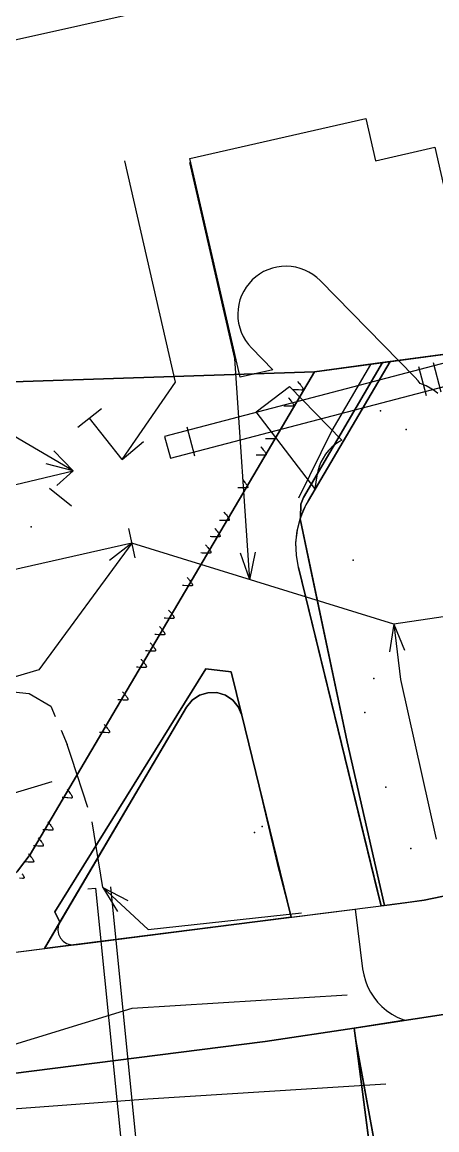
# Model space of a CAD drawing. Header units: metres. Extents: x 8858 to 9287, y -8974 to -8722.
# Drawn here: x 8915.14 to 8928.94, y -8777.99 to -8741.11 of the extents above; entities that cross this region are included whole.
import ezdxf

# ---------------------------------------------------------------- set-up
doc = ezdxf.new("R2010")
doc.units = ezdxf.units.M
for name, color, linetype in [('BOUNDARY', 7, 'Continuous'), ('BUILDING', 7, 'Continuous'), ('CURB', 7, 'Continuous'), ('ELECTR_CABLE', 7, 'Continuous'), ('ELECTR_CABLE_COMM', 7, 'Continuous'), ('GAS', 7, 'Continuous'), ('GRASS', 7, 'Continuous'), ('GROUND', 7, 'Continuous'), ('ROAD', 7, 'Continuous'), ('SEWER', 7, 'Continuous'), ('SIDEWALK_PATH', 7, 'Continuous'), ('TREE', 7, 'Continuous')]:
    doc.layers.add(name, color=color, linetype=linetype)

msp = doc.modelspace()

# ---------------------------------------------------------------- linework, layer by layer
at = {"layer": 'BOUNDARY'}
msp.add_lwpolyline([(8890.214, -8867.683), (8868.224, -8766.299), (8880.504, -8765.823), (8879.83, -8758.826), (8877.441, -8748.757), (8908.505, -8741.67), (8911.147, -8753.203), (8924.867, -8752.75), (8941.254, -8750.539), (8941.928, -8753.75), (8940.375, -8754.076), (8941.082, -8757.438), (8960.582, -8753.342), (8960.71, -8753.949), (8965.826, -8752.862), (8965.701, -8752.267), (8980.239, -8749.213), (8980.36, -8749.789), (8985.458, -8748.774), (8985.326, -8748.144), (8999.917, -8745.079), (9000.038, -8745.653), (9005.117, -8744.598)], dxfattribs=at)
at = {"layer": 'BUILDING'}
msp.add_lwpolyline([(8904.145, -8722.156), (8905.988, -8721.829), (8907.944, -8721.678), (8909.905, -8721.719), (8911.853, -8721.952), (8913.769, -8722.375), (8915.634, -8722.984), (8917.43, -8723.772), (8917.561, -8723.846), (8921.232, -8740.284), (8908.813, -8743.058)], close=True, dxfattribs=at)
at = {"layer": 'CURB'}
for points in [[(8924.867, -8752.75), (8915.404, -8768.825)], [(8926.736, -8752.508), (8925.447, -8754.702), (8924.332, -8756.957)], [(8924.336, -8759.267), (8927.083, -8770.531)], [(8920.615, -8763.916), (8915.883, -8771.954)], [(8922.448, -8764.186), (8923.04, -8766.636), (8923.624, -8769.123), (8924.088, -8770.912)], [(8927.083, -8770.531), (8928.516, -8770.349), (8941.886, -8767.572)], [(8924.088, -8770.912), (8927.083, -8770.531)], [(8915.883, -8771.954), (8924.088, -8770.912)], [(8908.865, -8772.846), (8915.883, -8771.954)], [(8926.19, -8774.602), (8929.157, -8774.15)], [(8923.232, -8775.052), (8926.19, -8774.602)], [(8926.19, -8774.602), (8928.564, -8792.862)], [(8908.459, -8776.93), (8923.232, -8775.052)]]:
    msp.add_lwpolyline(points, dxfattribs=at)
at = {"layer": 'ELECTR_CABLE'}
for points in [[(8924.31, -8753.076), (8924.319, -8753.088), (8924.353, -8753.127), (8924.367, -8753.144), (8924.389, -8753.171), (8924.413, -8753.2), (8924.429, -8753.221), (8924.444, -8753.241), (8924.455, -8753.257), (8924.465, -8753.273), (8924.471, -8753.283), (8924.476, -8753.291), (8924.479, -8753.299), (8924.481, -8753.303), (8924.482, -8753.306), (8924.485, -8753.312), (8924.486, -8753.316), (8924.487, -8753.32), (8924.487, -8753.323), (8924.488, -8753.326), (8924.488, -8753.33), (8924.488, -8753.333), (8924.488, -8753.334), (8924.487, -8753.336), (8924.487, -8753.337), (8924.487, -8753.339), (8924.486, -8753.341), (8924.485, -8753.342), (8924.484, -8753.344), (8924.484, -8753.345), (8924.483, -8753.346), (8924.482, -8753.346), (8924.481, -8753.347), (8924.48, -8753.348), (8924.479, -8753.349), (8924.478, -8753.35), (8924.476, -8753.351), (8924.475, -8753.352), (8924.474, -8753.352), (8924.472, -8753.353), (8924.471, -8753.353), (8924.469, -8753.354), (8924.468, -8753.354), (8924.464, -8753.355), (8924.462, -8753.355), (8924.459, -8753.355), (8924.454, -8753.356), (8924.45, -8753.356), (8924.442, -8753.356), (8924.342, -8753.353), (8924.309, -8753.352), (8924.199, -8753.349), (8924.156, -8753.348)], [(8924.003, -8753.62), (8924.013, -8753.631), (8924.046, -8753.67), (8924.061, -8753.688), (8924.083, -8753.714), (8924.107, -8753.744), (8924.123, -8753.764), (8924.138, -8753.785), (8924.148, -8753.8), (8924.158, -8753.816), (8924.164, -8753.826), (8924.169, -8753.835), (8924.173, -8753.843), (8924.174, -8753.846), (8924.176, -8753.85), (8924.178, -8753.856), (8924.179, -8753.86), (8924.18, -8753.863), (8924.181, -8753.866), (8924.181, -8753.87), (8924.181, -8753.874), (8924.181, -8753.876), (8924.181, -8753.878), (8924.181, -8753.879), (8924.18, -8753.881), (8924.18, -8753.882), (8924.179, -8753.884), (8924.179, -8753.886), (8924.178, -8753.888), (8924.177, -8753.888), (8924.176, -8753.889), (8924.176, -8753.89), (8924.175, -8753.891), (8924.174, -8753.892), (8924.173, -8753.893), (8924.171, -8753.893), (8924.169, -8753.895), (8924.168, -8753.895), (8924.167, -8753.896), (8924.166, -8753.896), (8924.164, -8753.897), (8924.162, -8753.897), (8924.161, -8753.898), (8924.158, -8753.898), (8924.156, -8753.899), (8924.152, -8753.899), (8924.147, -8753.899), (8924.143, -8753.899), (8924.135, -8753.899), (8924.035, -8753.897), (8924.002, -8753.896), (8923.893, -8753.893), (8923.85, -8753.891)], [(8923.39, -8754.706), (8923.4, -8754.718), (8923.433, -8754.757), (8923.448, -8754.775), (8923.47, -8754.801), (8923.493, -8754.831), (8923.509, -8754.851), (8923.524, -8754.872), (8923.535, -8754.887), (8923.545, -8754.903), (8923.551, -8754.913), (8923.556, -8754.922), (8923.56, -8754.93), (8923.561, -8754.933), (8923.563, -8754.937), (8923.565, -8754.943), (8923.566, -8754.947), (8923.567, -8754.95), (8923.567, -8754.953), (8923.568, -8754.957), (8923.568, -8754.96), (8923.568, -8754.963), (8923.568, -8754.965), (8923.568, -8754.966), (8923.567, -8754.968), (8923.567, -8754.969), (8923.566, -8754.971), (8923.565, -8754.973), (8923.564, -8754.974), (8923.564, -8754.975), (8923.563, -8754.976), (8923.562, -8754.977), (8923.562, -8754.978), (8923.561, -8754.978), (8923.559, -8754.979), (8923.558, -8754.98), (8923.556, -8754.981), (8923.555, -8754.982), (8923.554, -8754.983), (8923.552, -8754.983), (8923.551, -8754.984), (8923.549, -8754.984), (8923.548, -8754.985), (8923.545, -8754.985), (8923.542, -8754.985), (8923.539, -8754.986), (8923.534, -8754.986), (8923.53, -8754.986), (8923.522, -8754.986), (8923.422, -8754.984), (8923.389, -8754.983), (8923.279, -8754.979), (8923.236, -8754.978)], [(8923.083, -8755.25), (8923.093, -8755.262), (8923.126, -8755.301), (8923.141, -8755.318), (8923.163, -8755.345), (8923.187, -8755.374), (8923.203, -8755.395), (8923.218, -8755.415), (8923.228, -8755.431), (8923.239, -8755.447), (8923.245, -8755.457), (8923.249, -8755.465), (8923.253, -8755.473), (8923.255, -8755.477), (8923.256, -8755.48), (8923.258, -8755.486), (8923.259, -8755.49), (8923.26, -8755.493), (8923.261, -8755.497), (8923.261, -8755.5), (8923.261, -8755.504), (8923.261, -8755.506), (8923.261, -8755.508), (8923.261, -8755.51), (8923.261, -8755.511), (8923.26, -8755.513), (8923.259, -8755.515), (8923.259, -8755.516), (8923.258, -8755.518), (8923.257, -8755.519), (8923.256, -8755.52), (8923.256, -8755.52), (8923.255, -8755.521), (8923.254, -8755.522), (8923.253, -8755.523), (8923.251, -8755.524), (8923.25, -8755.525), (8923.248, -8755.526), (8923.247, -8755.526), (8923.246, -8755.527), (8923.244, -8755.527), (8923.243, -8755.528), (8923.241, -8755.528), (8923.238, -8755.529), (8923.236, -8755.529), (8923.232, -8755.529), (8923.228, -8755.53), (8923.223, -8755.53), (8923.215, -8755.529), (8923.116, -8755.527), (8923.083, -8755.526), (8922.973, -8755.523), (8922.93, -8755.522)], [(8922.47, -8756.337), (8922.48, -8756.348), (8922.513, -8756.387), (8922.528, -8756.405), (8922.55, -8756.431), (8922.574, -8756.461), (8922.59, -8756.482), (8922.605, -8756.502), (8922.615, -8756.517), (8922.625, -8756.534), (8922.631, -8756.544), (8922.636, -8756.552), (8922.64, -8756.56), (8922.641, -8756.563), (8922.643, -8756.567), (8922.645, -8756.573), (8922.646, -8756.577), (8922.647, -8756.58), (8922.648, -8756.584), (8922.648, -8756.587), (8922.648, -8756.591), (8922.648, -8756.593), (8922.648, -8756.595), (8922.648, -8756.597), (8922.647, -8756.598), (8922.647, -8756.6), (8922.646, -8756.602), (8922.645, -8756.603), (8922.644, -8756.605), (8922.644, -8756.606), (8922.643, -8756.606), (8922.643, -8756.607), (8922.642, -8756.608), (8922.641, -8756.609), (8922.64, -8756.61), (8922.638, -8756.611), (8922.636, -8756.612), (8922.635, -8756.613), (8922.634, -8756.613), (8922.632, -8756.614), (8922.631, -8756.614), (8922.629, -8756.615), (8922.628, -8756.615), (8922.625, -8756.616), (8922.622, -8756.616), (8922.619, -8756.616), (8922.614, -8756.617), (8922.61, -8756.617), (8922.602, -8756.616), (8922.502, -8756.614), (8922.469, -8756.613), (8922.36, -8756.61), (8922.317, -8756.609)], [(8921.857, -8757.424), (8921.867, -8757.435), (8921.9, -8757.474), (8921.914, -8757.492), (8921.936, -8757.518), (8921.96, -8757.548), (8921.976, -8757.569), (8921.991, -8757.589), (8922.002, -8757.604), (8922.012, -8757.62), (8922.018, -8757.63), (8922.023, -8757.639), (8922.027, -8757.647), (8922.028, -8757.65), (8922.029, -8757.654), (8922.032, -8757.66), (8922.033, -8757.664), (8922.034, -8757.667), (8922.034, -8757.671), (8922.035, -8757.674), (8922.035, -8757.678), (8922.035, -8757.68), (8922.035, -8757.682), (8922.034, -8757.684), (8922.034, -8757.685), (8922.034, -8757.687), (8922.033, -8757.688), (8922.032, -8757.69), (8922.031, -8757.692), (8922.031, -8757.692), (8922.03, -8757.693), (8922.029, -8757.694), (8922.028, -8757.695), (8922.028, -8757.696), (8922.026, -8757.697), (8922.025, -8757.698), (8922.023, -8757.699), (8922.022, -8757.7), (8922.021, -8757.7), (8922.019, -8757.701), (8922.018, -8757.701), (8922.016, -8757.702), (8922.015, -8757.702), (8922.011, -8757.703), (8922.009, -8757.703), (8922.006, -8757.703), (8922.001, -8757.704), (8921.997, -8757.704), (8921.989, -8757.703), (8921.889, -8757.701), (8921.856, -8757.7), (8921.746, -8757.697), (8921.703, -8757.696)], [(8921.55, -8757.967), (8921.56, -8757.979), (8921.593, -8758.018), (8921.608, -8758.035), (8921.63, -8758.062), (8921.654, -8758.092), (8921.67, -8758.112), (8921.685, -8758.133), (8921.695, -8758.148), (8921.706, -8758.164), (8921.712, -8758.174), (8921.716, -8758.183), (8921.72, -8758.191), (8921.721, -8758.194), (8921.723, -8758.197), (8921.725, -8758.204), (8921.726, -8758.208), (8921.727, -8758.211), (8921.728, -8758.214), (8921.728, -8758.217), (8921.728, -8758.221), (8921.728, -8758.224), (8921.728, -8758.225), (8921.728, -8758.227), (8921.727, -8758.229), (8921.727, -8758.23), (8921.726, -8758.232), (8921.726, -8758.234), (8921.725, -8758.235), (8921.724, -8758.236), (8921.723, -8758.237), (8921.723, -8758.238), (8921.722, -8758.239), (8921.721, -8758.239), (8921.72, -8758.24), (8921.718, -8758.241), (8921.716, -8758.242), (8921.715, -8758.243), (8921.714, -8758.243), (8921.713, -8758.244), (8921.711, -8758.245), (8921.709, -8758.245), (8921.708, -8758.245), (8921.705, -8758.246), (8921.703, -8758.246), (8921.699, -8758.247), (8921.694, -8758.247), (8921.69, -8758.247), (8921.682, -8758.247), (8921.582, -8758.245), (8921.549, -8758.244), (8921.44, -8758.24), (8921.397, -8758.239)], [(8921.243, -8758.511), (8921.253, -8758.522), (8921.287, -8758.561), (8921.301, -8758.579), (8921.323, -8758.605), (8921.347, -8758.635), (8921.363, -8758.656), (8921.378, -8758.676), (8921.389, -8758.691), (8921.399, -8758.707), (8921.405, -8758.717), (8921.41, -8758.726), (8921.413, -8758.734), (8921.415, -8758.737), (8921.416, -8758.741), (8921.419, -8758.747), (8921.42, -8758.751), (8921.42, -8758.754), (8921.421, -8758.758), (8921.422, -8758.761), (8921.422, -8758.765), (8921.422, -8758.767), (8921.422, -8758.769), (8921.421, -8758.77), (8921.421, -8758.772), (8921.421, -8758.773), (8921.42, -8758.775), (8921.419, -8758.777), (8921.418, -8758.779), (8921.418, -8758.779), (8921.417, -8758.78), (8921.416, -8758.781), (8921.415, -8758.782), (8921.414, -8758.783), (8921.413, -8758.784), (8921.412, -8758.785), (8921.41, -8758.786), (8921.409, -8758.786), (8921.407, -8758.787), (8921.406, -8758.787), (8921.404, -8758.788), (8921.403, -8758.788), (8921.402, -8758.789), (8921.398, -8758.789), (8921.396, -8758.79), (8921.392, -8758.79), (8921.388, -8758.79), (8921.384, -8758.79), (8921.375, -8758.79), (8921.276, -8758.788), (8921.243, -8758.787), (8921.133, -8758.784), (8921.09, -8758.783)], [(8920.63, -8759.598), (8920.64, -8759.609), (8920.673, -8759.648), (8920.688, -8759.666), (8920.71, -8759.692), (8920.734, -8759.722), (8920.75, -8759.743), (8920.765, -8759.763), (8920.776, -8759.778), (8920.786, -8759.794), (8920.792, -8759.804), (8920.796, -8759.813), (8920.8, -8759.821), (8920.802, -8759.824), (8920.803, -8759.828), (8920.805, -8759.834), (8920.806, -8759.838), (8920.807, -8759.841), (8920.808, -8759.845), (8920.808, -8759.848), (8920.809, -8759.852), (8920.808, -8759.854), (8920.808, -8759.856), (8920.808, -8759.857), (8920.808, -8759.859), (8920.807, -8759.86), (8920.807, -8759.862), (8920.806, -8759.864), (8920.805, -8759.866), (8920.804, -8759.866), (8920.804, -8759.867), (8920.803, -8759.868), (8920.802, -8759.869), (8920.801, -8759.87), (8920.8, -8759.871), (8920.799, -8759.872), (8920.797, -8759.873), (8920.795, -8759.873), (8920.794, -8759.874), (8920.793, -8759.874), (8920.791, -8759.875), (8920.79, -8759.875), (8920.788, -8759.876), (8920.785, -8759.876), (8920.783, -8759.877), (8920.779, -8759.877), (8920.775, -8759.877), (8920.77, -8759.877), (8920.762, -8759.877), (8920.663, -8759.875), (8920.63, -8759.874), (8920.52, -8759.871), (8920.477, -8759.869)], [(8920.017, -8760.685), (8920.027, -8760.696), (8920.06, -8760.735), (8920.075, -8760.753), (8920.097, -8760.779), (8920.121, -8760.809), (8920.137, -8760.83), (8920.152, -8760.85), (8920.162, -8760.865), (8920.173, -8760.881), (8920.178, -8760.891), (8920.183, -8760.9), (8920.187, -8760.908), (8920.188, -8760.911), (8920.19, -8760.915), (8920.192, -8760.921), (8920.193, -8760.925), (8920.194, -8760.928), (8920.195, -8760.932), (8920.195, -8760.935), (8920.195, -8760.939), (8920.195, -8760.941), (8920.195, -8760.943), (8920.195, -8760.944), (8920.194, -8760.946), (8920.194, -8760.947), (8920.193, -8760.949), (8920.193, -8760.951), (8920.192, -8760.953), (8920.191, -8760.953), (8920.19, -8760.954), (8920.19, -8760.955), (8920.189, -8760.956), (8920.188, -8760.957), (8920.187, -8760.958), (8920.185, -8760.959), (8920.183, -8760.96), (8920.182, -8760.96), (8920.181, -8760.961), (8920.18, -8760.961), (8920.178, -8760.962), (8920.176, -8760.962), (8920.175, -8760.963), (8920.172, -8760.963), (8920.17, -8760.964), (8920.166, -8760.964), (8920.161, -8760.964), (8920.157, -8760.964), (8920.149, -8760.964), (8920.049, -8760.962), (8920.016, -8760.961), (8919.907, -8760.958), (8919.864, -8760.956)], [(8919.71, -8761.228), (8919.72, -8761.24), (8919.753, -8761.279), (8919.768, -8761.296), (8919.79, -8761.323), (8919.814, -8761.352), (8919.83, -8761.373), (8919.845, -8761.393), (8919.856, -8761.409), (8919.866, -8761.425), (8919.872, -8761.435), (8919.877, -8761.444), (8919.88, -8761.451), (8919.882, -8761.455), (8919.883, -8761.458), (8919.885, -8761.464), (8919.887, -8761.469), (8919.887, -8761.472), (8919.888, -8761.475), (8919.889, -8761.478), (8919.889, -8761.482), (8919.889, -8761.485), (8919.888, -8761.486), (8919.888, -8761.488), (8919.888, -8761.49), (8919.887, -8761.491), (8919.887, -8761.493), (8919.886, -8761.494), (8919.885, -8761.496), (8919.885, -8761.497), (8919.884, -8761.498), (8919.883, -8761.499), (8919.882, -8761.499), (8919.881, -8761.5), (8919.88, -8761.501), (8919.879, -8761.502), (8919.877, -8761.503), (8919.875, -8761.504), (8919.874, -8761.504), (8919.873, -8761.505), (8919.871, -8761.505), (8919.87, -8761.506), (8919.868, -8761.506), (8919.865, -8761.507), (8919.863, -8761.507), (8919.859, -8761.508), (8919.855, -8761.508), (8919.851, -8761.508), (8919.842, -8761.508), (8919.743, -8761.506), (8919.71, -8761.504), (8919.6, -8761.501), (8919.557, -8761.5)], [(8919.404, -8761.772), (8919.414, -8761.783), (8919.447, -8761.822), (8919.462, -8761.84), (8919.484, -8761.866), (8919.508, -8761.896), (8919.523, -8761.917), (8919.539, -8761.937), (8919.549, -8761.952), (8919.559, -8761.968), (8919.565, -8761.978), (8919.57, -8761.987), (8919.574, -8761.995), (8919.575, -8761.998), (8919.577, -8762.002), (8919.579, -8762.008), (8919.58, -8762.012), (8919.581, -8762.015), (8919.581, -8762.018), (8919.582, -8762.022), (8919.582, -8762.026), (8919.582, -8762.028), (8919.582, -8762.03), (8919.582, -8762.031), (8919.581, -8762.033), (8919.581, -8762.034), (8919.58, -8762.036), (8919.579, -8762.038), (8919.578, -8762.04), (8919.578, -8762.04), (8919.577, -8762.041), (8919.576, -8762.042), (8919.576, -8762.043), (8919.575, -8762.044), (8919.573, -8762.045), (8919.572, -8762.046), (8919.57, -8762.047), (8919.569, -8762.047), (8919.568, -8762.048), (8919.566, -8762.048), (8919.565, -8762.049), (8919.563, -8762.049), (8919.562, -8762.05), (8919.559, -8762.05), (8919.556, -8762.051), (8919.553, -8762.051), (8919.548, -8762.051), (8919.544, -8762.051), (8919.536, -8762.051), (8919.436, -8762.049), (8919.403, -8762.048), (8919.293, -8762.045), (8919.251, -8762.043)], [(8919.097, -8762.315), (8919.107, -8762.327), (8919.14, -8762.366), (8919.155, -8762.383), (8919.177, -8762.41), (8919.201, -8762.439), (8919.217, -8762.46), (8919.232, -8762.48), (8919.243, -8762.496), (8919.253, -8762.512), (8919.259, -8762.522), (8919.263, -8762.53), (8919.267, -8762.538), (8919.269, -8762.542), (8919.27, -8762.545), (8919.272, -8762.551), (8919.273, -8762.555), (8919.274, -8762.559), (8919.275, -8762.562), (8919.275, -8762.565), (8919.275, -8762.569), (8919.275, -8762.572), (8919.275, -8762.573), (8919.275, -8762.575), (8919.275, -8762.576), (8919.274, -8762.578), (8919.274, -8762.58), (8919.273, -8762.581), (8919.272, -8762.583), (8919.271, -8762.584), (8919.271, -8762.585), (8919.27, -8762.585), (8919.269, -8762.586), (8919.268, -8762.587), (8919.267, -8762.588), (8919.265, -8762.589), (8919.264, -8762.59), (8919.262, -8762.591), (8919.261, -8762.591), (8919.26, -8762.592), (8919.258, -8762.592), (8919.257, -8762.593), (8919.255, -8762.593), (8919.252, -8762.594), (8919.25, -8762.594), (8919.246, -8762.595), (8919.242, -8762.595), (8919.237, -8762.595), (8919.229, -8762.595), (8919.13, -8762.592), (8919.097, -8762.591), (8918.987, -8762.588), (8918.944, -8762.587)], [(8914.84, -8763.406), (8915.38, -8763.46), (8916.102, -8763.882), (8916.246, -8764.224)], [(8918.484, -8763.402), (8918.494, -8763.414), (8918.527, -8763.453), (8918.542, -8763.47), (8918.564, -8763.497), (8918.588, -8763.526), (8918.604, -8763.547), (8918.619, -8763.567), (8918.629, -8763.583), (8918.64, -8763.599), (8918.645, -8763.609), (8918.65, -8763.617), (8918.654, -8763.625), (8918.655, -8763.629), (8918.657, -8763.632), (8918.659, -8763.638), (8918.66, -8763.642), (8918.661, -8763.646), (8918.662, -8763.649), (8918.662, -8763.652), (8918.662, -8763.656), (8918.662, -8763.659), (8918.662, -8763.66), (8918.662, -8763.662), (8918.661, -8763.663), (8918.661, -8763.665), (8918.66, -8763.667), (8918.66, -8763.668), (8918.659, -8763.67), (8918.658, -8763.671), (8918.657, -8763.672), (8918.657, -8763.672), (8918.656, -8763.673), (8918.655, -8763.674), (8918.654, -8763.675), (8918.652, -8763.676), (8918.65, -8763.677), (8918.649, -8763.678), (8918.648, -8763.678), (8918.647, -8763.679), (8918.645, -8763.679), (8918.643, -8763.68), (8918.642, -8763.68), (8918.639, -8763.681), (8918.637, -8763.681), (8918.633, -8763.682), (8918.628, -8763.682), (8918.624, -8763.682), (8918.616, -8763.682), (8918.516, -8763.679), (8918.483, -8763.678), (8918.374, -8763.675), (8918.331, -8763.674)], [(8917.871, -8764.489), (8917.881, -8764.501), (8917.914, -8764.54), (8917.929, -8764.557), (8917.951, -8764.584), (8917.975, -8764.613), (8917.991, -8764.634), (8918.006, -8764.654), (8918.016, -8764.67), (8918.026, -8764.686), (8918.032, -8764.696), (8918.037, -8764.704), (8918.041, -8764.712), (8918.042, -8764.716), (8918.044, -8764.719), (8918.046, -8764.725), (8918.047, -8764.729), (8918.048, -8764.733), (8918.049, -8764.736), (8918.049, -8764.739), (8918.049, -8764.743), (8918.049, -8764.746), (8918.049, -8764.747), (8918.049, -8764.749), (8918.048, -8764.75), (8918.048, -8764.752), (8918.047, -8764.754), (8918.046, -8764.755), (8918.045, -8764.757), (8918.045, -8764.758), (8918.044, -8764.759), (8918.044, -8764.759), (8918.043, -8764.76), (8918.042, -8764.761), (8918.041, -8764.762), (8918.039, -8764.763), (8918.037, -8764.764), (8918.036, -8764.765), (8918.035, -8764.765), (8918.033, -8764.766), (8918.032, -8764.766), (8918.03, -8764.767), (8918.029, -8764.767), (8918.026, -8764.768), (8918.023, -8764.768), (8918.02, -8764.769), (8918.015, -8764.769), (8918.011, -8764.769), (8918.003, -8764.769), (8917.903, -8764.766), (8917.87, -8764.765), (8917.761, -8764.762), (8917.718, -8764.761)], [(8916.44, -8764.685), (8916.64, -8765.16)], [(8917.324, -8767.262), (8916.781, -8765.593), (8916.64, -8765.16)], [(8916.639, -8766.66), (8916.649, -8766.672), (8916.681, -8766.712), (8916.695, -8766.73), (8916.716, -8766.757), (8916.74, -8766.787), (8916.755, -8766.808), (8916.769, -8766.829), (8916.78, -8766.844), (8916.789, -8766.861), (8916.795, -8766.871), (8916.799, -8766.88), (8916.803, -8766.888), (8916.804, -8766.891), (8916.806, -8766.895), (8916.808, -8766.901), (8916.809, -8766.905), (8916.81, -8766.908), (8916.81, -8766.911), (8916.81, -8766.915), (8916.811, -8766.919), (8916.81, -8766.921), (8916.81, -8766.923), (8916.81, -8766.924), (8916.809, -8766.926), (8916.809, -8766.927), (8916.808, -8766.929), (8916.808, -8766.931), (8916.806, -8766.933), (8916.806, -8766.933), (8916.805, -8766.934), (8916.804, -8766.935), (8916.804, -8766.936), (8916.803, -8766.936), (8916.801, -8766.937), (8916.8, -8766.938), (8916.798, -8766.939), (8916.797, -8766.94), (8916.796, -8766.94), (8916.794, -8766.941), (8916.793, -8766.941), (8916.791, -8766.942), (8916.79, -8766.942), (8916.786, -8766.943), (8916.784, -8766.943), (8916.781, -8766.943), (8916.776, -8766.943), (8916.772, -8766.943), (8916.764, -8766.943), (8916.664, -8766.938), (8916.631, -8766.936), (8916.522, -8766.93), (8916.479, -8766.927)], [(8915.997, -8767.73), (8916.007, -8767.742), (8916.039, -8767.782), (8916.053, -8767.8), (8916.074, -8767.827), (8916.097, -8767.857), (8916.113, -8767.878), (8916.127, -8767.899), (8916.137, -8767.914), (8916.147, -8767.931), (8916.153, -8767.941), (8916.157, -8767.95), (8916.161, -8767.958), (8916.162, -8767.961), (8916.164, -8767.965), (8916.166, -8767.971), (8916.167, -8767.975), (8916.167, -8767.978), (8916.168, -8767.982), (8916.168, -8767.985), (8916.168, -8767.989), (8916.168, -8767.991), (8916.168, -8767.993), (8916.168, -8767.994), (8916.167, -8767.996), (8916.167, -8767.997), (8916.166, -8767.999), (8916.165, -8768.001), (8916.164, -8768.003), (8916.164, -8768.003), (8916.163, -8768.004), (8916.162, -8768.005), (8916.161, -8768.006), (8916.16, -8768.007), (8916.159, -8768.007), (8916.158, -8768.008), (8916.156, -8768.009), (8916.155, -8768.01), (8916.154, -8768.01), (8916.152, -8768.011), (8916.15, -8768.012), (8916.149, -8768.012), (8916.148, -8768.012), (8916.144, -8768.013), (8916.142, -8768.013), (8916.138, -8768.013), (8916.134, -8768.013), (8916.13, -8768.013), (8916.121, -8768.013), (8916.022, -8768.008), (8915.989, -8768.006), (8915.879, -8768), (8915.836, -8767.998)], [(8917.83, -8769.92), (8917.475, -8767.738)], [(8915.676, -8768.265), (8915.685, -8768.277), (8915.718, -8768.317), (8915.732, -8768.335), (8915.753, -8768.362), (8915.776, -8768.392), (8915.792, -8768.413), (8915.806, -8768.434), (8915.816, -8768.45), (8915.826, -8768.466), (8915.832, -8768.476), (8915.836, -8768.485), (8915.84, -8768.493), (8915.841, -8768.496), (8915.842, -8768.5), (8915.845, -8768.506), (8915.846, -8768.51), (8915.846, -8768.513), (8915.847, -8768.517), (8915.847, -8768.52), (8915.847, -8768.524), (8915.847, -8768.526), (8915.847, -8768.528), (8915.847, -8768.529), (8915.846, -8768.531), (8915.846, -8768.532), (8915.845, -8768.534), (8915.844, -8768.536), (8915.843, -8768.538), (8915.843, -8768.538), (8915.842, -8768.539), (8915.841, -8768.54), (8915.84, -8768.541), (8915.839, -8768.542), (8915.838, -8768.543), (8915.837, -8768.543), (8915.835, -8768.544), (8915.834, -8768.545), (8915.832, -8768.546), (8915.831, -8768.546), (8915.829, -8768.547), (8915.828, -8768.547), (8915.826, -8768.547), (8915.823, -8768.548), (8915.821, -8768.548), (8915.817, -8768.548), (8915.813, -8768.549), (8915.808, -8768.548), (8915.8, -8768.548), (8915.701, -8768.543), (8915.668, -8768.541), (8915.558, -8768.535), (8915.515, -8768.533)], [(8915.355, -8768.8), (8915.364, -8768.812), (8915.397, -8768.852), (8915.411, -8768.87), (8915.432, -8768.897), (8915.455, -8768.927), (8915.471, -8768.948), (8915.485, -8768.969), (8915.495, -8768.985), (8915.505, -8769.001), (8915.511, -8769.011), (8915.515, -8769.02), (8915.519, -8769.028), (8915.52, -8769.031), (8915.521, -8769.035), (8915.523, -8769.041), (8915.525, -8769.045), (8915.525, -8769.048), (8915.526, -8769.052), (8915.526, -8769.055), (8915.526, -8769.059), (8915.526, -8769.061), (8915.526, -8769.063), (8915.526, -8769.065), (8915.525, -8769.066), (8915.525, -8769.067), (8915.524, -8769.069), (8915.523, -8769.071), (8915.522, -8769.073), (8915.522, -8769.073), (8915.521, -8769.074), (8915.52, -8769.075), (8915.519, -8769.076), (8915.518, -8769.077), (8915.517, -8769.078), (8915.516, -8769.079), (8915.514, -8769.08), (8915.512, -8769.08), (8915.511, -8769.081), (8915.51, -8769.081), (8915.508, -8769.082), (8915.507, -8769.082), (8915.505, -8769.082), (8915.502, -8769.083), (8915.5, -8769.083), (8915.496, -8769.083), (8915.492, -8769.084), (8915.487, -8769.083), (8915.479, -8769.083), (8915.38, -8769.078), (8915.347, -8769.076), (8915.237, -8769.07), (8915.194, -8769.068)], [(8915.134, -8769.462), (8915.149, -8769.483), (8915.164, -8769.504), (8915.174, -8769.52), (8915.184, -8769.536), (8915.19, -8769.546), (8915.194, -8769.555), (8915.198, -8769.563), (8915.199, -8769.566), (8915.2, -8769.57), (8915.202, -8769.576), (8915.203, -8769.58), (8915.204, -8769.583), (8915.205, -8769.587), (8915.205, -8769.59), (8915.205, -8769.594), (8915.205, -8769.596), (8915.205, -8769.598), (8915.205, -8769.6), (8915.204, -8769.601), (8915.204, -8769.603), (8915.203, -8769.604), (8915.202, -8769.606), (8915.201, -8769.608), (8915.201, -8769.608), (8915.2, -8769.609), (8915.199, -8769.61), (8915.198, -8769.611), (8915.197, -8769.612), (8915.196, -8769.613), (8915.195, -8769.614), (8915.193, -8769.615), (8915.191, -8769.615), (8915.19, -8769.616), (8915.189, -8769.616), (8915.187, -8769.617), (8915.186, -8769.617), (8915.184, -8769.617), (8915.181, -8769.618), (8915.179, -8769.618), (8915.175, -8769.619), (8915.171, -8769.619), (8915.166, -8769.619), (8915.158, -8769.618), (8915.059, -8769.613)], [(8917.333, -8769.97), (8917.581, -8769.945)], [(8917.581, -8769.945), (8918.765, -8781.729)], [(8917.83, -8769.92), (8918.317, -8770.717)], [(8917.83, -8769.92), (8918.658, -8770.352)], [(8917.83, -8769.92), (8919.335, -8771.325)], [(8918.079, -8769.895), (8919.263, -8781.679)], [(8919.335, -8771.325), (8924.435, -8770.765)]]:
    msp.add_lwpolyline(points, dxfattribs=at)
at = {"layer": 'ELECTR_CABLE_COMM'}
for points in [[(8922.221, -8752.302), (8920.726, -8745.777)], [(8922.721, -8759.674), (8922.221, -8752.302)], [(8916.782, -8757.223), (8916.051, -8756.641)], [(8918.677, -8757.969), (8918.897, -8758.945)], [(8918.787, -8758.457), (8899.439, -8762.828)], [(8918.787, -8758.457), (8915.703, -8762.672)], [(8918.787, -8758.457), (8918.054, -8759.036)], [(8927.514, -8761.157), (8918.787, -8758.457)], [(8922.721, -8759.674), (8922.411, -8758.793)], [(8922.721, -8759.674), (8922.909, -8758.759)], [(8942.821, -8758.881), (8927.514, -8761.157)], [(8927.514, -8761.157), (8927.369, -8762.08)], [(8927.514, -8761.157), (8927.866, -8762.022)], [(8927.514, -8761.157), (8927.728, -8762.997)], [(8915.703, -8762.672), (8910.475, -8764.213)], [(8927.728, -8762.997), (8928.912, -8768.317)], [(8909.393, -8768.428), (8916.146, -8766.398)], [(8918.802, -8773.939), (8925.959, -8773.493)], [(8909.191, -8776.891), (8918.802, -8773.939)], [(8919.327, -8776.955), (8927.248, -8776.461)], [(8910.478, -8777.612), (8919.327, -8776.955)]]:
    msp.add_lwpolyline(points, dxfattribs=at)
at = {"layer": 'GAS'}
for points in [[(8920.248, -8753.096), (8918.56, -8745.727)], [(8920.073, -8755.627), (8937.19, -8751.139)], [(8931.497, -8751.856), (8919.883, -8754.901)], [(8928.597, -8753.55), (8928.345, -8752.582)], [(8929.081, -8753.424), (8928.829, -8752.456)], [(8918.466, -8755.672), (8920.248, -8753.096)], [(8916.84, -8756.052), (8913.372, -8754.015)], [(8917.777, -8753.987), (8916.991, -8754.605)], [(8918.466, -8755.672), (8917.384, -8754.296)], [(8920.883, -8755.559), (8920.631, -8754.591)], [(8919.883, -8754.901), (8920.073, -8755.627)], [(8916.84, -8756.052), (8916.191, -8755.381)], [(8918.466, -8755.672), (8919.184, -8755.074)], [(8914.933, -8756.504), (8916.84, -8756.052)], [(8916.84, -8756.052), (8915.937, -8755.812)], [(8916.84, -8756.052), (8916.292, -8756.541)]]:
    msp.add_lwpolyline(points, dxfattribs=at)
at = {"layer": 'GRASS'}
for points in [[(8924.867, -8752.75), (8911.147, -8753.203), (8909.015, -8743.937), (8908.172, -8744.152), (8907.624, -8741.871), (8904.525, -8742.578), (8907.114, -8753.927), (8910.709, -8769.686), (8910.857, -8770.027), (8911.111, -8770.283), (8911.439, -8770.433), (8911.81, -8770.456), (8913.197, -8770.279), (8913.864, -8770.115), (8914.469, -8769.809), (8914.99, -8769.374), (8915.404, -8768.825)], [(8937.053, -8751.106), (8934.636, -8751.432), (8932.22, -8751.758), (8929.804, -8752.084), (8927.388, -8752.41), (8924.666, -8757.034), (8924.585, -8757.181), (8924.512, -8757.332), (8924.448, -8757.487), (8924.393, -8757.645), (8925.955, -8765.074), (8927.196, -8770.517), (8927.526, -8770.475), (8928.516, -8770.349), (8941.886, -8767.572), (8941.733, -8767.052)], [(8927.388, -8752.41), (8927.136, -8752.444), (8924.508, -8756.931), (8924.417, -8757.156), (8924.402, -8757.617), (8924.456, -8757.466), (8924.518, -8757.319), (8924.588, -8757.175), (8924.666, -8757.034)], [(8922.448, -8764.186), (8922.095, -8762.738), (8921.259, -8762.644), (8916.23, -8770.732), (8916.4, -8771.076), (8920.615, -8763.916), (8920.803, -8763.684), (8921.045, -8763.521), (8921.324, -8763.435), (8921.622, -8763.434), (8921.908, -8763.521), (8922.15, -8763.684), (8922.335, -8763.91)], [(8922.448, -8764.186), (8922.335, -8763.91), (8922.15, -8763.684), (8921.908, -8763.521), (8921.622, -8763.434), (8921.324, -8763.435), (8921.045, -8763.521), (8920.803, -8763.684), (8920.615, -8763.916), (8916.4, -8771.076), (8916.346, -8771.206), (8916.331, -8771.342), (8916.353, -8771.478), (8916.413, -8771.605), (8916.506, -8771.71), (8916.622, -8771.784), (8916.753, -8771.824), (8916.893, -8771.826), (8924.088, -8770.912), (8923.955, -8770.368)], [(8926.256, -8775.109), (8926.19, -8774.602), (8923.232, -8775.052), (8908.459, -8776.93), (8905.206, -8777.344), (8905.323, -8777.877), (8908.873, -8794.115), (8909.267, -8795.075), (8909.942, -8795.826), (8910.828, -8796.311), (8911.853, -8796.474), (8925.638, -8796.249), (8926.267, -8796.171), (8926.86, -8795.967), (8927.397, -8795.644), (8927.859, -8795.21), (8928.221, -8794.69), (8928.462, -8794.112), (8928.579, -8793.496), (8928.564, -8792.862)], [(8927.598, -8782.447), (8926.252, -8775.084), (8926.244, -8775.016), (8928.564, -8792.859), (8928.57, -8792.909), (8928.575, -8792.959)]]:
    msp.add_lwpolyline(points, close=True, dxfattribs=at)
at = {"layer": 'GROUND'}
for points in [[(8941.254, -8750.539), (8941.254, -8750.539), (8940.204, -8750.681), (8939.153, -8750.823), (8938.103, -8750.964), (8937.053, -8751.106), (8941.733, -8767.052), (8941.886, -8767.572), (8940.824, -8767.792), (8928.516, -8770.349), (8927.969, -8770.418), (8927.196, -8770.517), (8925.955, -8765.074), (8924.73, -8759.249), (8924.394, -8757.649), (8924.402, -8757.617), (8924.417, -8757.156), (8924.508, -8756.931), (8927.136, -8752.444), (8924.867, -8752.75)], [(8923.955, -8770.368), (8924.088, -8770.912), (8922.977, -8771.053), (8917.904, -8771.697), (8915.883, -8771.954), (8916.4, -8771.076), (8916.23, -8770.732), (8921.259, -8762.644), (8922.095, -8762.738), (8922.448, -8764.186)], [(8909.219, -8796.52), (8905.143, -8777.351), (8908.459, -8776.93), (8923.232, -8775.052), (8926.19, -8774.602), (8926.244, -8775.017), (8927.598, -8782.447), (8928.747, -8794.269), (8928.28, -8795.165), (8927.554, -8795.827), (8926.648, -8796.204), (8925.638, -8796.249), (8912.044, -8796.471), (8911.968, -8796.475), (8911.891, -8796.478), (8911.814, -8796.479), (8911.738, -8796.478)]]:
    msp.add_lwpolyline(points, close=True, dxfattribs=at)
msp.add_lwpolyline([(8911.147, -8753.203), (8924.867, -8752.75), (8915.404, -8768.825), (8914.99, -8769.374)], dxfattribs=at)
at = {"layer": 'ROAD'}
msp.add_lwpolyline([(8907.771, -8772.985), (8917.904, -8771.697), (8922.977, -8771.053), (8926.217, -8770.641), (8926.471, -8772.627), (8926.507, -8772.83), (8926.563, -8773.028), (8926.638, -8773.22), (8926.732, -8773.404), (8926.843, -8773.577), (8926.97, -8773.739), (8927.113, -8773.888), (8927.27, -8774.022), (8927.439, -8774.14), (8927.619, -8774.24), (8927.807, -8774.323), (8927.875, -8774.345), (8926.19, -8774.602), (8923.233, -8775.053), (8923.232, -8775.053), (8908.459, -8776.93)], dxfattribs=at)
at = {"layer": 'SEWER'}
msp.add_lwpolyline([(8928.975, -8753.473), (8928.852, -8753.375), (8928.721, -8753.29), (8928.581, -8753.217), (8928.436, -8753.159), (8928.383, -8753.144), (8928.314, -8753.049), (8928.21, -8752.931), (8925.06, -8749.714), (8924.944, -8749.608), (8924.819, -8749.513), (8924.685, -8749.431), (8924.544, -8749.362), (8924.397, -8749.308), (8924.245, -8749.268), (8924.09, -8749.243), (8923.933, -8749.234), (8923.776, -8749.24), (8923.621, -8749.261), (8923.468, -8749.298), (8923.32, -8749.349), (8923.177, -8749.415), (8923.042, -8749.494), (8922.914, -8749.587), (8922.797, -8749.691), (8922.69, -8749.806), (8922.596, -8749.931), (8922.513, -8750.065), (8922.445, -8750.206), (8922.39, -8750.353), (8922.351, -8750.505), (8922.326, -8750.66), (8922.317, -8750.817), (8922.323, -8750.974), (8922.344, -8751.13), (8922.381, -8751.282), (8922.432, -8751.431), (8922.498, -8751.573), (8922.577, -8751.709), (8922.669, -8751.836), (8922.773, -8751.953), (8923.486, -8752.681), (8922.392, -8752.932), (8920.724, -8745.651), (8926.572, -8744.312), (8926.896, -8745.724), (8928.87, -8745.272), (8930.018, -8750.283)], dxfattribs=at)
msp.add_lwpolyline([(8922.932, -8754.084), (8924.035, -8753.241), (8925.782, -8755.026), (8925.7, -8755.071), (8925.57, -8755.158), (8925.449, -8755.258), (8925.338, -8755.37), (8925.239, -8755.492), (8925.153, -8755.623), (8925.079, -8755.762), (8925.02, -8755.907), (8924.975, -8756.057), (8924.945, -8756.211), (8924.883, -8756.638)], close=True, dxfattribs=at)
at = {"layer": 'SIDEWALK_PATH'}
for points in [[(8908.865, -8772.846), (8915.883, -8771.954), (8916.4, -8771.076), (8916.23, -8770.732), (8921.259, -8762.644), (8922.095, -8762.738), (8922.448, -8764.186), (8923.955, -8770.368), (8924.088, -8770.912), (8927.083, -8770.531), (8926.977, -8770.097), (8924.336, -8759.267), (8924.266, -8758.854), (8924.253, -8758.438), (8924.299, -8758.023), (8924.402, -8757.617), (8924.417, -8757.156), (8924.508, -8756.931), (8927.136, -8752.444), (8924.867, -8752.75), (8915.404, -8768.825), (8914.99, -8769.374)], [(8929.157, -8774.15), (8926.19, -8774.602), (8926.244, -8775.017), (8927.598, -8782.447)]]:
    msp.add_lwpolyline(points, dxfattribs=at)
msp.add_lwpolyline([(8924.393, -8757.645), (8924.73, -8759.249), (8925.955, -8765.074), (8927.196, -8770.517), (8927.083, -8770.531), (8924.336, -8759.267), (8924.267, -8758.861), (8924.253, -8758.452), (8924.295, -8758.045)], close=True, dxfattribs=at)
at = {"layer": 'TREE'}
for p in [(8927.067, -8754.051), (8927.915, -8754.672), (8915.438, -8757.915), (8926.157, -8759.024), (8926.838, -8762.96), (8926.547, -8764.094), (8927.239, -8766.579), (8923.13, -8767.888), (8922.871, -8768.094), (8928.076, -8768.621)]:
    msp.add_point(p, dxfattribs=at)

doc.saveas('drawing.dxf')
